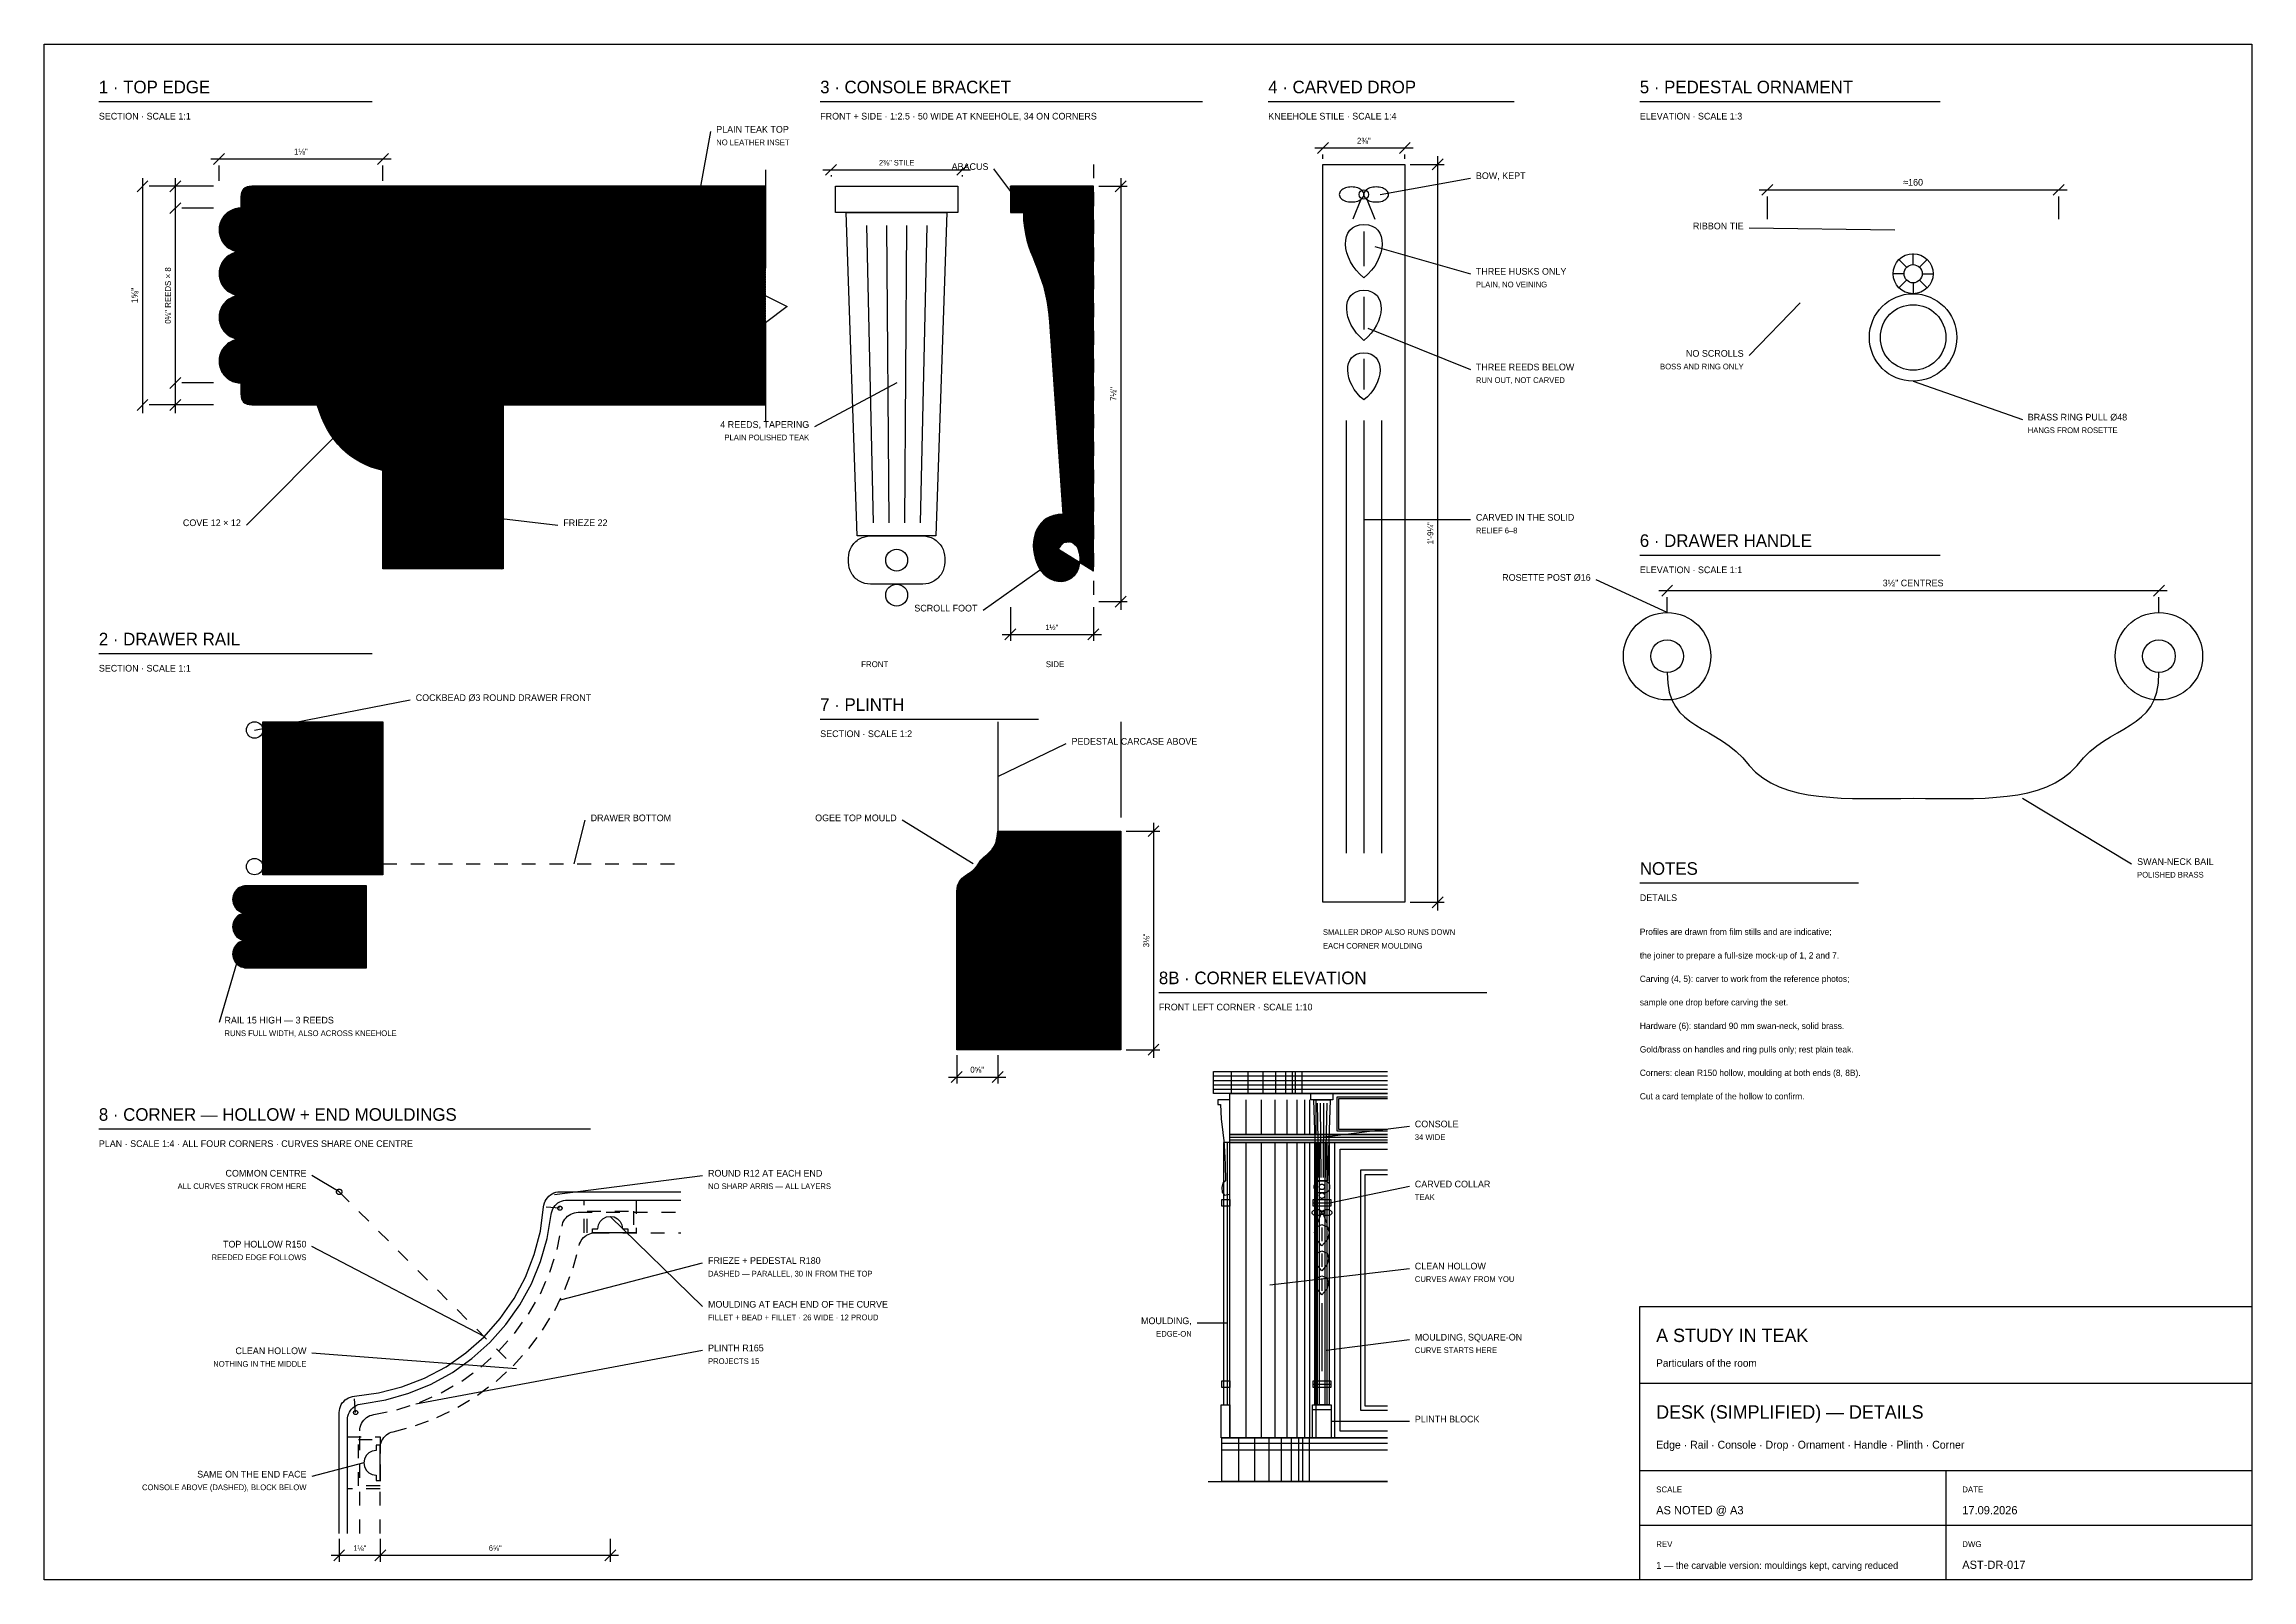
# Model space of a CAD drawing. Header units: inches. Extents: x 0.3 to 16.2, y 0.3 to 11.4.
import ezdxf
from ezdxf.enums import TextEntityAlignment as Align

# ---------------------------------------------------------------- set-up
doc = ezdxf.new("R2010")
doc.units = ezdxf.units.IN
doc.header["$LTSCALE"] = 0.009843
doc.header["$MEASUREMENT"] = 0
doc.linetypes.add('DASHED', pattern=[0.6, 0.5, -0.1])
for name, color, linetype in [('DIMENSIONS', 1, 'Continuous'), ('GEOMETRY', 7, 'Continuous'), ('HATCH', 8, 'Continuous'), ('TEXT', 7, 'Continuous')]:
    doc.layers.add(name, color=color, linetype=linetype)

msp = doc.modelspace()

# ---------------------------------------------------------------- hatches: boundary and pattern name
at = {"layer": 'HATCH'}
h = msp.add_hatch(dxfattribs=at)
h.set_pattern_fill('ANSI31', scale=0.01574803)
h.paths.add_polyline_path([(5.512, 10.354), (1.811, 10.354), (1.777, 10.349), (1.752, 10.335), (1.737, 10.31), (1.732, 10.276), (1.732, 10.197), (1.712, 10.195), (1.692, 10.191), (1.672, 10.185), (1.654, 10.176), (1.636, 10.164), (1.621, 10.151), (1.607, 10.135), (1.596, 10.118), (1.587, 10.1), (1.58, 10.08), (1.576, 10.06), (1.575, 10.039), (1.576, 10.019), (1.58, 9.999), (1.587, 9.979), (1.596, 9.961), (1.607, 9.943), (1.621, 9.928), (1.636, 9.914), (1.654, 9.903), (1.672, 9.894), (1.692, 9.887), (1.712, 9.883), (1.732, 9.882), (1.712, 9.881), (1.692, 9.877), (1.672, 9.87), (1.654, 9.861), (1.636, 9.849), (1.621, 9.836), (1.607, 9.82), (1.596, 9.803), (1.587, 9.785), (1.58, 9.765), (1.576, 9.745), (1.575, 9.724), (1.576, 9.704), (1.58, 9.684), (1.587, 9.664), (1.596, 9.646), (1.607, 9.629), (1.621, 9.613), (1.636, 9.599), (1.654, 9.588), (1.672, 9.579), (1.692, 9.572), (1.712, 9.568), (1.732, 9.567), (1.712, 9.566), (1.692, 9.562), (1.672, 9.555), (1.654, 9.546), (1.636, 9.534), (1.621, 9.521), (1.607, 9.505), (1.596, 9.488), (1.587, 9.47), (1.58, 9.45), (1.576, 9.43), (1.575, 9.409), (1.576, 9.389), (1.58, 9.369), (1.587, 9.349), (1.596, 9.331), (1.607, 9.314), (1.621, 9.298), (1.636, 9.285), (1.654, 9.273), (1.672, 9.264), (1.692, 9.257), (1.712, 9.253), (1.732, 9.252), (1.712, 9.251), (1.692, 9.247), (1.672, 9.24), (1.654, 9.231), (1.636, 9.219), (1.621, 9.206), (1.607, 9.19), (1.596, 9.173), (1.587, 9.155), (1.58, 9.135), (1.576, 9.115), (1.575, 9.094), (1.576, 9.074), (1.58, 9.054), (1.587, 9.034), (1.596, 9.016), (1.607, 8.999), (1.621, 8.983), (1.636, 8.97), (1.654, 8.958), (1.672, 8.949), (1.692, 8.942), (1.712, 8.938), (1.732, 8.937), (1.732, 8.858), (1.737, 8.824), (1.752, 8.799), (1.777, 8.784), (1.811, 8.78), (5.512, 8.78)])
h = msp.add_hatch(dxfattribs=at)
h.set_pattern_fill('ANSI31', scale=0.01574803)
h.paths.add_polyline_path([(7.874, 10.354), (7.276, 10.354), (7.276, 10.165), (7.37, 10.165), (7.377, 10.058), (7.395, 9.967), (7.453, 9.807), (7.516, 9.629), (7.542, 9.516), (7.559, 9.378), (7.654, 7.992), (7.589, 7.984), (7.535, 7.96), (7.465, 7.878), (7.441, 7.766), (7.465, 7.646), (7.496, 7.584), (7.54, 7.54), (7.592, 7.514), (7.646, 7.508), (7.696, 7.52), (7.739, 7.553), (7.769, 7.605), (7.78, 7.677), (7.759, 7.753), (7.713, 7.791), (7.66, 7.788), (7.622, 7.74), (7.874, 7.583), (7.874, 10.354)])
h = msp.add_hatch(dxfattribs=at)
h.set_pattern_fill('ANSI31', scale=0.01574803)
h.paths.add_polyline_path([(2.283, 8.78), (2.756, 8.78), (2.756, 8.307), (2.594, 8.366), (2.461, 8.465), (2.357, 8.602), (2.283, 8.78)])
h = msp.add_hatch(dxfattribs=at)
h.set_pattern_fill('ANSI31', scale=0.01574803)
h.paths.add_polyline_path([(2.756, 8.78), (3.622, 8.78), (3.622, 7.598), (2.756, 7.598), (2.756, 8.78)])
h = msp.add_hatch(dxfattribs=at)
h.set_pattern_fill('ANSI31', scale=0.01574803)
h.paths.add_polyline_path([(1.89, 6.496), (2.756, 6.496), (2.756, 5.394), (1.89, 5.394), (1.89, 6.496)])
h = msp.add_hatch(dxfattribs=at)
h.set_pattern_fill('ANSI31', scale=0.01574803)
h.paths.add_polyline_path([(7.185, 5.709), (8.071, 5.709), (8.071, 4.134), (6.89, 4.134), (6.89, 5.276), (6.909, 5.345), (6.954, 5.389), (7.006, 5.425), (7.047, 5.472), (7.085, 5.52), (7.131, 5.561), (7.169, 5.616), (7.185, 5.709)])
h = msp.add_hatch(dxfattribs=at)
h.set_pattern_fill('ANSI31', scale=0.01574803)
h.paths.add_polyline_path([(1.772, 5.315), (1.759, 5.314), (1.746, 5.312), (1.734, 5.307), (1.722, 5.302), (1.712, 5.295), (1.702, 5.286), (1.694, 5.276), (1.686, 5.266), (1.681, 5.254), (1.677, 5.242), (1.674, 5.229), (1.673, 5.217), (1.674, 5.204), (1.677, 5.191), (1.681, 5.179), (1.686, 5.167), (1.694, 5.157), (1.702, 5.147), (1.712, 5.138), (1.722, 5.131), (1.734, 5.126), (1.746, 5.121), (1.759, 5.119), (1.772, 5.118), (1.759, 5.117), (1.746, 5.115), (1.734, 5.111), (1.722, 5.105), (1.712, 5.098), (1.702, 5.089), (1.694, 5.08), (1.686, 5.069), (1.681, 5.057), (1.677, 5.045), (1.674, 5.033), (1.673, 5.02), (1.674, 5.007), (1.677, 4.994), (1.681, 4.982), (1.686, 4.97), (1.694, 4.96), (1.702, 4.95), (1.712, 4.942), (1.722, 4.934), (1.734, 4.929), (1.746, 4.925), (1.759, 4.922), (1.772, 4.921), (1.759, 4.92), (1.746, 4.918), (1.734, 4.914), (1.722, 4.908), (1.712, 4.901), (1.702, 4.892), (1.694, 4.883), (1.686, 4.872), (1.681, 4.86), (1.677, 4.848), (1.674, 4.836), (1.673, 4.823), (1.674, 4.81), (1.677, 4.797), (1.681, 4.785), (1.686, 4.774), (1.694, 4.763), (1.702, 4.753), (1.712, 4.745), (1.722, 4.738), (1.734, 4.732), (1.746, 4.728), (1.759, 4.725), (1.772, 4.724), (2.638, 4.724), (2.638, 5.315), (1.772, 5.315)])

# ---------------------------------------------------------------- linework, layer by layer
at = {"layer": 'DIMENSIONS'}
for p, q in [((9.488, 10.591), (9.567, 10.669)), ((10.079, 10.591), (10.157, 10.669)), ((1.516, 10.551), (2.815, 10.551)), ((1.535, 10.512), (1.614, 10.591)), ((1.575, 10.394), (1.575, 10.504)), ((2.717, 10.512), (2.795, 10.591)), ((2.756, 10.394), (2.756, 10.504)), ((5.945, 10.433), (6.024, 10.512)), ((6.89, 10.433), (6.969, 10.512)), ((9.469, 10.63), (10.177, 10.63)), ((9.528, 10.551), (9.528, 10.583)), ((10.118, 10.551), (10.118, 10.583)), ((10.157, 10.512), (10.402, 10.512)), ((10.315, 10.472), (10.394, 10.551)), ((10.354, 10.571), (10.354, 5.138)), ((0.984, 10.315), (1.063, 10.394)), ((1.024, 10.413), (1.024, 8.72)), ((1.535, 10.354), (1.071, 10.354)), ((1.22, 10.315), (1.299, 10.394)), ((1.26, 10.413), (1.26, 8.72)), ((1.535, 10.354), (1.307, 10.354)), ((5.925, 10.472), (6.988, 10.472)), ((5.984, 10.433), (5.984, 10.425)), ((6.929, 10.433), (6.929, 10.425)), ((7.913, 10.354), (8.118, 10.354)), ((8.031, 10.315), (8.11, 10.394)), ((8.071, 10.413), (8.071, 7.303)), ((12.69, 10.289), (12.769, 10.367)), ((14.79, 10.289), (14.869, 10.367)), ((1.22, 10.157), (1.299, 10.236)), ((1.535, 10.197), (1.307, 10.197)), ((12.67, 10.328), (14.889, 10.328)), ((12.73, 10.118), (12.73, 10.281)), ((14.83, 10.118), (14.83, 10.281)), ((1.22, 8.898), (1.299, 8.976)), ((1.535, 8.937), (1.307, 8.937)), ((0.984, 8.74), (1.063, 8.819)), ((1.535, 8.78), (1.071, 8.78)), ((1.22, 8.74), (1.299, 8.819)), ((1.535, 8.78), (1.307, 8.78)), ((11.969, 7.402), (12.047, 7.48)), ((15.512, 7.402), (15.591, 7.48)), ((7.276, 7.323), (7.276, 7.079)), ((7.874, 7.323), (7.874, 7.079)), ((7.913, 7.362), (8.118, 7.362)), ((8.031, 7.323), (8.11, 7.402)), ((11.949, 7.441), (15.61, 7.441)), ((12.008, 7.283), (12.008, 7.394)), ((15.551, 7.283), (15.551, 7.394)), ((7.236, 7.087), (7.315, 7.165)), ((7.835, 7.087), (7.913, 7.165)), ((7.217, 7.126), (7.933, 7.126)), ((8.268, 5.669), (8.346, 5.748)), ((8.307, 5.768), (8.307, 4.075)), ((8.11, 5.709), (8.354, 5.709)), ((10.157, 5.197), (10.402, 5.197)), ((10.315, 5.157), (10.394, 5.236)), ((8.268, 4.094), (8.346, 4.173)), ((6.85, 3.898), (6.929, 3.976)), ((6.89, 4.094), (6.89, 3.89)), ((7.146, 3.898), (7.224, 3.976)), ((7.185, 4.094), (7.185, 3.89)), ((8.11, 4.134), (8.354, 4.134)), ((6.831, 3.937), (7.244, 3.937)), ((2.382, 0.492), (4.452, 0.492)), ((2.402, 0.453), (2.48, 0.531)), ((2.441, 0.61), (2.441, 0.445)), ((2.697, 0.453), (2.776, 0.531)), ((2.736, 0.61), (2.736, 0.445)), ((4.354, 0.453), (4.433, 0.531)), ((4.393, 0.61), (4.393, 0.445))]:
    msp.add_line(p, q, dxfattribs=at)
at = {"layer": 'GEOMETRY'}
for p, q in [((0.709, 10.965), (2.677, 10.965)), ((5.906, 10.965), (8.661, 10.965)), ((9.134, 10.965), (10.906, 10.965)), ((11.811, 10.965), (13.976, 10.965)), ((5.039, 10.315), (5.118, 10.748)), ((7.323, 10.26), (7.157, 10.48)), ((9.941, 10.295), (10.591, 10.413)), ((6.239, 10.071), (6.287, 7.929)), ((6.384, 10.071), (6.4, 7.929)), ((6.529, 10.071), (6.513, 7.929)), ((6.674, 10.071), (6.627, 7.929)), ((13.648, 10.039), (12.598, 10.052)), ((9.902, 9.921), (10.591, 9.724)), ((13.78, 9.79), (13.78, 9.869)), ((13.714, 9.724), (13.635, 9.724)), ((13.733, 9.771), (13.677, 9.827)), ((13.826, 9.771), (13.882, 9.827)), ((13.845, 9.724), (13.924, 9.724)), ((13.733, 9.678), (13.677, 9.622)), ((13.78, 9.659), (13.78, 9.58)), ((13.826, 9.678), (13.882, 9.622)), ((12.966, 9.515), (12.598, 9.134)), ((9.852, 9.331), (10.591, 9.035)), ((6.457, 8.937), (5.866, 8.622)), ((13.78, 8.95), (14.567, 8.674)), ((2.441, 8.583), (1.772, 7.913)), ((3.346, 7.992), (4.016, 7.913)), ((9.823, 7.953), (10.591, 7.953)), ((11.811, 7.697), (13.976, 7.697)), ((7.528, 7.614), (7.079, 7.299)), ((12.008, 7.283), (11.496, 7.52)), ((0.709, 6.988), (2.677, 6.988)), ((1.831, 6.437), (2.953, 6.654)), ((5.906, 6.516), (7.48, 6.516)), ((7.185, 6.102), (7.677, 6.339)), ((14.567, 5.945), (15.354, 5.472)), ((4.134, 5.472), (4.213, 5.787)), ((7.008, 5.472), (6.496, 5.787)), ((11.811, 5.335), (13.386, 5.335)), ((1.772, 5), (1.575, 4.331)), ((8.346, 4.547), (10.709, 4.547)), ((0.709, 3.563), (4.252, 3.563)), ((9.521, 3.504), (10.151, 3.583)), ((2.441, 3.11), (2.244, 3.228)), ((3.992, 3.091), (5.059, 3.228)), ((9.576, 3.031), (10.151, 3.15)), ((4.393, 2.933), (5.059, 2.283)), ((3.485, 2.067), (2.244, 2.717)), ((4.035, 2.331), (5.059, 2.598)), ((9.146, 2.441), (10.151, 2.559)), ((8.835, 2.165), (8.622, 2.165)), ((3.717, 1.835), (2.244, 1.949)), ((2.993, 1.584), (5.059, 1.969)), ((9.552, 1.969), (10.151, 2.047)), ((11.811, 1.732), (16.22, 1.732)), ((9.584, 1.457), (10.151, 1.457)), ((2.618, 1.158), (2.244, 1.059)), ((8.701, 1.024), (9.994, 1.024)), ((11.811, 1.102), (16.22, 1.102)), ((14.016, 1.102), (14.016, 0.315)), ((11.811, 0.709), (16.22, 0.709))]:
    msp.add_line(p, q, dxfattribs=at)
at = {"layer": 'GEOMETRY', "linetype": 'DASHED'}
msp.add_line((7.874, 10.512), (7.874, 7.205), dxfattribs=at)
at = {"layer": 'GEOMETRY'}
for points in [[(0.315, 11.378), (16.22, 11.378), (16.22, 0.315), (0.315, 0.315), (0.315, 11.378)], [(9.528, 10.512), (10.118, 10.512), (10.118, 5.197), (9.528, 5.197), (9.528, 10.512)], [(5.512, 10.354), (1.811, 10.354)], [(5.512, 10.472), (5.512, 9.764), (5.354, 9.646), (5.669, 9.488), (5.512, 9.37), (5.512, 8.661)], [(6.016, 10.354), (6.898, 10.354), (6.898, 10.165), (6.016, 10.165), (6.016, 10.354)], [(7.874, 10.354), (7.276, 10.354), (7.276, 10.165), (7.37, 10.165)], [(7.622, 7.74), (7.874, 7.583), (7.874, 10.354)], [(1.732, 10.276), (1.732, 10.197)], [(9.803, 10.266), (9.744, 10.118)], [(9.843, 10.266), (9.902, 10.118)], [(6.094, 10.165), (6.819, 10.165), (6.74, 7.835), (6.173, 7.835), (6.094, 10.165)], [(9.823, 10.029), (9.823, 9.778)], [(9.823, 9.558), (9.823, 9.322)], [(7.559, 9.378), (7.654, 7.992)], [(7.622, 9.378), (7.691, 8.024)], [(7.685, 9.378), (7.729, 8.024)], [(7.748, 9.378), (7.767, 8.024)], [(9.823, 9.111), (9.823, 8.889)], [(1.732, 8.937), (1.732, 8.858)], [(1.811, 8.78), (5.512, 8.78)], [(2.283, 8.78), (2.756, 8.78), (2.756, 8.307)], [(2.756, 8.78), (3.622, 8.78), (3.622, 7.598), (2.756, 7.598), (2.756, 8.78)], [(9.695, 8.667), (9.695, 5.551)], [(9.823, 8.667), (9.823, 5.551)], [(9.951, 8.667), (9.951, 5.551)], [(6.268, 7.835), (6.646, 7.835)], [(6.11, 7.646), (6.11, 7.677)], [(6.803, 7.677), (6.803, 7.646)], [(6.646, 7.488), (6.268, 7.488)], [(1.89, 6.496), (2.756, 6.496), (2.756, 5.394), (1.89, 5.394), (1.89, 6.496)], [(7.185, 6.496), (7.185, 5.709)], [(8.071, 6.496), (8.071, 5.807)], [(7.185, 5.709), (8.071, 5.709), (8.071, 4.134), (6.89, 4.134), (6.89, 5.276)], [(1.772, 4.724), (2.638, 4.724), (2.638, 5.315), (1.772, 5.315)], [(8.74, 3.976), (9.994, 3.976)], [(9.994, 3.819), (8.74, 3.819), (8.74, 3.976)], [(8.867, 3.976), (8.867, 3.819)], [(8.986, 3.976), (8.986, 3.819)], [(9.094, 3.976), (9.094, 3.819)], [(9.186, 3.976), (9.186, 3.819)], [(9.258, 3.976), (9.258, 3.819)], [(9.306, 3.976), (9.306, 3.819)], [(9.329, 3.976), (9.329, 3.819)], [(9.376, 3.976), (9.376, 3.819)], [(8.74, 3.945), (9.994, 3.945)], [(8.74, 3.913), (9.994, 3.913)], [(8.74, 3.882), (9.994, 3.882)], [(8.74, 3.85), (9.994, 3.85)], [(8.858, 3.819), (9.994, 3.819)], [(9.994, 3.524), (8.858, 3.524), (8.858, 3.819)], [(9.442, 3.819), (9.6, 3.819), (9.6, 3.772), (9.442, 3.772), (9.442, 3.819)], [(8.858, 3.772), (8.772, 3.772), (8.772, 3.74), (8.791, 3.74), (8.796, 3.637), (8.808, 3.538), (8.814, 3.478), (8.82, 3.402), (8.824, 3.308), (8.827, 3.189), (8.808, 3.172), (8.799, 3.141), (8.802, 3.108), (8.819, 3.087), (8.858, 3.094)], [(8.972, 3.772), (8.972, 3.524)], [(9.082, 3.772), (9.082, 3.524)], [(9.182, 3.772), (9.182, 3.524)], [(9.269, 3.772), (9.269, 3.524)], [(9.341, 3.772), (9.341, 3.524)], [(9.396, 3.772), (9.396, 3.524)], [(9.432, 3.772), (9.432, 3.524)], [(9.462, 3.772), (9.58, 3.772), (9.56, 3.189), (9.482, 3.189), (9.462, 3.772)], [(9.478, 3.772), (9.478, 3.524)], [(9.486, 3.748), (9.497, 3.213)], [(9.509, 3.748), (9.513, 3.213)], [(9.533, 3.748), (9.529, 3.213)], [(9.556, 3.748), (9.545, 3.213)], [(9.631, 3.795), (9.994, 3.795)], [(9.994, 3.547), (9.631, 3.547), (9.631, 3.795)], [(9.643, 3.783), (9.994, 3.783)], [(9.994, 3.559), (9.643, 3.559), (9.643, 3.783)], [(8.858, 3.524), (9.994, 3.524)], [(9.994, 3.465), (8.858, 3.465), (8.858, 3.524)], [(8.858, 3.504), (9.994, 3.504)], [(8.858, 3.465), (8.811, 3.465), (8.811, 1.575), (8.858, 1.575)], [(8.837, 3.465), (8.837, 1.575)], [(8.858, 3.484), (9.994, 3.484)], [(8.858, 3.465), (9.994, 3.465)], [(9.994, 1.339), (8.858, 1.339), (8.858, 3.465)], [(8.972, 3.465), (8.972, 1.339)], [(9.082, 3.465), (9.082, 1.339)], [(9.182, 3.465), (9.182, 1.339)], [(9.269, 3.465), (9.269, 1.339)], [(9.341, 3.465), (9.341, 1.339)], [(9.396, 3.465), (9.396, 1.339)], [(9.432, 3.465), (9.432, 1.339)], [(9.47, 3.465), (9.572, 3.465), (9.572, 1.575), (9.47, 1.575), (9.47, 3.465)], [(9.478, 3.465), (9.478, 1.339)], [(9.486, 3.465), (9.486, 1.575)], [(9.502, 3.465), (9.502, 1.575)], [(9.541, 3.465), (9.541, 1.575)], [(9.556, 3.465), (9.556, 1.575)], [(9.612, 3.465), (9.612, 1.339)], [(9.651, 3.417), (9.994, 3.417)], [(9.994, 1.386), (9.651, 1.386), (9.651, 3.417)], [(9.505, 3.189), (9.537, 3.189), (9.542, 3.189), (9.547, 3.188), (9.552, 3.186), (9.556, 3.184), (9.561, 3.181), (9.565, 3.177), (9.568, 3.174), (9.571, 3.169), (9.573, 3.165), (9.575, 3.16), (9.576, 3.155), (9.576, 3.15), (9.576, 3.142), (9.576, 3.137), (9.575, 3.132), (9.573, 3.127), (9.571, 3.122), (9.568, 3.118), (9.565, 3.114), (9.561, 3.111), (9.556, 3.108), (9.552, 3.105), (9.547, 3.104), (9.542, 3.103), (9.537, 3.102), (9.505, 3.102), (9.5, 3.103), (9.495, 3.104), (9.49, 3.105), (9.486, 3.108), (9.481, 3.111), (9.477, 3.114), (9.474, 3.118), (9.471, 3.122), (9.469, 3.127), (9.467, 3.132), (9.466, 3.137), (9.466, 3.142), (9.466, 3.15), (9.466, 3.155), (9.467, 3.16), (9.469, 3.165), (9.471, 3.169), (9.474, 3.174), (9.477, 3.177), (9.481, 3.181), (9.486, 3.184), (9.49, 3.186), (9.495, 3.188), (9.5, 3.189), (9.505, 3.189)], [(9.801, 3.268), (9.994, 3.268)], [(9.994, 1.535), (9.801, 1.535), (9.801, 3.268)], [(9.832, 3.236), (9.994, 3.236)], [(9.994, 1.567), (9.832, 1.567), (9.832, 3.236)], [(2.461, 3.11), (2.46, 3.108), (2.46, 3.105), (2.459, 3.103), (2.458, 3.1), (2.457, 3.098), (2.455, 3.096), (2.453, 3.095), (2.451, 3.093), (2.448, 3.092), (2.446, 3.091), (2.444, 3.091), (2.441, 3.091), (2.438, 3.091), (2.436, 3.091), (2.433, 3.092), (2.431, 3.093), (2.429, 3.095), (2.427, 3.096), (2.425, 3.098), (2.424, 3.1), (2.423, 3.103), (2.422, 3.105), (2.421, 3.108), (2.421, 3.11), (2.421, 3.113), (2.422, 3.115), (2.423, 3.118), (2.424, 3.12), (2.425, 3.122), (2.427, 3.124), (2.429, 3.126), (2.431, 3.127), (2.433, 3.128), (2.436, 3.129), (2.438, 3.13), (2.441, 3.13), (2.444, 3.13), (2.446, 3.129), (2.448, 3.128), (2.451, 3.127), (2.453, 3.126), (2.455, 3.124), (2.457, 3.122), (2.458, 3.12), (2.459, 3.118), (2.46, 3.115), (2.46, 3.113), (2.461, 3.11)], [(2.441, 1.52), (2.442, 1.535), (2.445, 1.549), (2.449, 1.563), (2.455, 1.577), (2.463, 1.589), (2.473, 1.6), (2.483, 1.611), (2.495, 1.619), (2.508, 1.627), (2.522, 1.632), (2.536, 1.636), (2.55, 1.638), (2.724, 1.661), (2.893, 1.705), (3.056, 1.768), (3.211, 1.85), (3.354, 1.95), (3.485, 2.066), (3.601, 2.197), (3.701, 2.341), (3.783, 2.495), (3.846, 2.658), (3.89, 2.827), (3.913, 3.001), (3.915, 3.015), (3.919, 3.03), (3.925, 3.043), (3.932, 3.056), (3.941, 3.068), (3.951, 3.079), (3.962, 3.088), (3.975, 3.096), (3.988, 3.102), (4.002, 3.107), (4.016, 3.109), (4.031, 3.11), (4.902, 3.11)], [(2.5, 1.466), (2.501, 1.481), (2.503, 1.495), (2.508, 1.508), (2.514, 1.522), (2.521, 1.534), (2.53, 1.545), (2.54, 1.555), (2.552, 1.564), (2.564, 1.571), (2.577, 1.577), (2.591, 1.581), (2.605, 1.584), (2.777, 1.612), (2.943, 1.659), (3.104, 1.725), (3.256, 1.809), (3.397, 1.909), (3.527, 2.025), (3.642, 2.154), (3.742, 2.295), (3.826, 2.448), (3.892, 2.608), (3.939, 2.774), (3.968, 2.946), (3.97, 2.96), (3.974, 2.974), (3.98, 2.987), (3.987, 2.999), (3.996, 3.011), (4.006, 3.021), (4.017, 3.03), (4.03, 3.037), (4.043, 3.043), (4.056, 3.048), (4.071, 3.05), (4.085, 3.051), (4.902, 3.051)], [(8.799, 3.055), (8.858, 3.055), (8.858, 3.008), (8.799, 3.008), (8.799, 3.055)], [(9.458, 3.055), (9.584, 3.055), (9.584, 3.008), (9.458, 3.008), (9.458, 3.055)], [(9.458, 3.031), (9.584, 3.031)], [(9.541, 3.146), (9.541, 3.143), (9.54, 3.141), (9.539, 3.138), (9.538, 3.136), (9.537, 3.134), (9.535, 3.132), (9.533, 3.13), (9.531, 3.129), (9.529, 3.127), (9.526, 3.127), (9.524, 3.126), (9.521, 3.126), (9.518, 3.126), (9.516, 3.127), (9.514, 3.127), (9.511, 3.129), (9.509, 3.13), (9.507, 3.132), (9.505, 3.134), (9.504, 3.136), (9.503, 3.138), (9.502, 3.141), (9.502, 3.143), (9.501, 3.146), (9.502, 3.148), (9.502, 3.151), (9.503, 3.153), (9.504, 3.156), (9.505, 3.158), (9.507, 3.16), (9.509, 3.161), (9.511, 3.163), (9.514, 3.164), (9.516, 3.165), (9.518, 3.165), (9.521, 3.165), (9.524, 3.165), (9.526, 3.165), (9.529, 3.164), (9.531, 3.163), (9.533, 3.161), (9.535, 3.16), (9.537, 3.158), (9.538, 3.156), (9.539, 3.153), (9.54, 3.151), (9.541, 3.148), (9.541, 3.146)], [(9.541, 3.083), (9.541, 3.08), (9.54, 3.078), (9.539, 3.075), (9.538, 3.073), (9.537, 3.071), (9.535, 3.069), (9.533, 3.067), (9.531, 3.066), (9.529, 3.064), (9.526, 3.064), (9.524, 3.063), (9.521, 3.063), (9.518, 3.063), (9.516, 3.064), (9.514, 3.064), (9.511, 3.066), (9.509, 3.067), (9.507, 3.069), (9.505, 3.071), (9.504, 3.073), (9.503, 3.075), (9.502, 3.078), (9.502, 3.08), (9.501, 3.083), (9.502, 3.085), (9.502, 3.088), (9.503, 3.09), (9.504, 3.093), (9.505, 3.095), (9.507, 3.097), (9.509, 3.098), (9.511, 3.1), (9.514, 3.101), (9.516, 3.102), (9.518, 3.102), (9.521, 3.102), (9.524, 3.102), (9.526, 3.102), (9.529, 3.101), (9.531, 3.1), (9.533, 3.098), (9.535, 3.097), (9.537, 3.095), (9.538, 3.093), (9.539, 3.09), (9.54, 3.088), (9.541, 3.085), (9.541, 3.083)], [(4.046, 2.992), (4.046, 2.99), (4.045, 2.988), (4.045, 2.986), (4.044, 2.985), (4.043, 2.983), (4.041, 2.982), (4.04, 2.98), (4.038, 2.979), (4.037, 2.978), (4.035, 2.978), (4.033, 2.977), (4.031, 2.977), (4.029, 2.977), (4.027, 2.978), (4.025, 2.978), (4.024, 2.979), (4.022, 2.98), (4.021, 2.982), (4.019, 2.983), (4.018, 2.985), (4.017, 2.986), (4.017, 2.988), (4.016, 2.99), (4.016, 2.992), (4.016, 2.994), (4.017, 2.996), (4.017, 2.998), (4.018, 3), (4.019, 3.001), (4.021, 3.003), (4.022, 3.004), (4.024, 3.005), (4.025, 3.006), (4.027, 3.006), (4.029, 3.007), (4.031, 3.007), (4.033, 3.007), (4.035, 3.006), (4.037, 3.006), (4.038, 3.005), (4.04, 3.004), (4.041, 3.003), (4.043, 3.001), (4.044, 3), (4.045, 2.998), (4.045, 2.996), (4.046, 2.994), (4.046, 2.992)], [(4.265, 2.815), (4.265, 2.844), (4.305, 2.844), (4.309, 2.872), (4.322, 2.897), (4.341, 2.916), (4.366, 2.929), (4.393, 2.933), (4.421, 2.929), (4.445, 2.916), (4.465, 2.897), (4.477, 2.872), (4.482, 2.844), (4.521, 2.844), (4.521, 2.815), (4.265, 2.815)], [(9.521, 2.961), (9.521, 2.958), (9.52, 2.955), (9.518, 2.952), (9.516, 2.95), (9.514, 2.947), (9.511, 2.945), (9.507, 2.943), (9.503, 2.942), (9.499, 2.941), (9.495, 2.94), (9.49, 2.939), (9.486, 2.939), (9.481, 2.939), (9.476, 2.94), (9.472, 2.941), (9.468, 2.942), (9.464, 2.943), (9.461, 2.945), (9.458, 2.947), (9.455, 2.95), (9.453, 2.952), (9.451, 2.955), (9.451, 2.958), (9.45, 2.961), (9.451, 2.963), (9.451, 2.966), (9.453, 2.969), (9.455, 2.971), (9.458, 2.974), (9.461, 2.976), (9.464, 2.978), (9.468, 2.979), (9.472, 2.981), (9.476, 2.982), (9.481, 2.982), (9.486, 2.982), (9.49, 2.982), (9.495, 2.982), (9.499, 2.981), (9.503, 2.979), (9.507, 2.978), (9.511, 2.976), (9.514, 2.974), (9.516, 2.971), (9.518, 2.969), (9.52, 2.966), (9.521, 2.963), (9.521, 2.961)], [(9.521, 2.874), (9.562, 2.857), (9.574, 2.817), (9.56, 2.767), (9.521, 2.72), (9.482, 2.767), (9.468, 2.817), (9.481, 2.857), (9.521, 2.874)], [(9.513, 2.949), (9.49, 2.89)], [(9.535, 2.961), (9.535, 2.959), (9.534, 2.957), (9.534, 2.955), (9.533, 2.954), (9.532, 2.952), (9.531, 2.951), (9.529, 2.95), (9.528, 2.949), (9.526, 2.948), (9.525, 2.947), (9.523, 2.947), (9.521, 2.947), (9.519, 2.947), (9.517, 2.947), (9.516, 2.948), (9.514, 2.949), (9.513, 2.95), (9.511, 2.951), (9.51, 2.952), (9.509, 2.954), (9.508, 2.955), (9.508, 2.957), (9.507, 2.959), (9.507, 2.961), (9.507, 2.962), (9.508, 2.964), (9.508, 2.966), (9.509, 2.968), (9.51, 2.969), (9.511, 2.97), (9.513, 2.972), (9.514, 2.973), (9.516, 2.973), (9.517, 2.974), (9.519, 2.974), (9.521, 2.974), (9.523, 2.974), (9.525, 2.974), (9.526, 2.973), (9.528, 2.973), (9.529, 2.972), (9.531, 2.97), (9.532, 2.969), (9.533, 2.968), (9.534, 2.966), (9.534, 2.964), (9.535, 2.962), (9.535, 2.961)], [(9.592, 2.961), (9.592, 2.958), (9.591, 2.955), (9.589, 2.952), (9.587, 2.95), (9.585, 2.947), (9.582, 2.945), (9.578, 2.943), (9.574, 2.942), (9.57, 2.941), (9.566, 2.94), (9.561, 2.939), (9.556, 2.939), (9.552, 2.939), (9.547, 2.94), (9.543, 2.941), (9.539, 2.942), (9.535, 2.943), (9.531, 2.945), (9.528, 2.947), (9.526, 2.95), (9.524, 2.952), (9.522, 2.955), (9.521, 2.958), (9.521, 2.961), (9.521, 2.963), (9.522, 2.966), (9.524, 2.969), (9.526, 2.971), (9.528, 2.974), (9.531, 2.976), (9.535, 2.978), (9.539, 2.979), (9.543, 2.981), (9.547, 2.982), (9.552, 2.982), (9.556, 2.982), (9.561, 2.982), (9.566, 2.982), (9.57, 2.981), (9.574, 2.979), (9.578, 2.978), (9.582, 2.976), (9.585, 2.974), (9.587, 2.971), (9.589, 2.969), (9.591, 2.966), (9.592, 2.963), (9.592, 2.961)], [(9.529, 2.949), (9.553, 2.89)], [(9.521, 2.854), (9.521, 2.754)], [(9.521, 2.685), (9.559, 2.669), (9.571, 2.631), (9.557, 2.584), (9.521, 2.54), (9.485, 2.584), (9.472, 2.631), (9.483, 2.669), (9.521, 2.685)], [(9.521, 2.666), (9.521, 2.571)], [(9.521, 2.505), (9.557, 2.49), (9.568, 2.454), (9.555, 2.41), (9.521, 2.368), (9.487, 2.41), (9.474, 2.454), (9.485, 2.49), (9.521, 2.505)], [(9.521, 2.487), (9.521, 2.398)], [(9.47, 2.309), (9.47, 1.819)], [(9.521, 2.309), (9.521, 1.819)], [(9.572, 2.309), (9.572, 1.819)], [(11.811, 2.283), (16.22, 2.283), (16.22, 0.315), (11.811, 0.315), (11.811, 2.283)], [(8.799, 1.748), (8.858, 1.748), (8.858, 1.701), (8.799, 1.701), (8.799, 1.748)], [(9.458, 1.748), (9.584, 1.748), (9.584, 1.701), (9.458, 1.701), (9.458, 1.748)], [(9.458, 1.724), (9.584, 1.724)], [(2.441, 0.65), (2.441, 1.52)], [(2.5, 0.65), (2.5, 1.466)], [(2.574, 1.52), (2.574, 1.518), (2.573, 1.516), (2.573, 1.515), (2.572, 1.513), (2.571, 1.511), (2.569, 1.51), (2.568, 1.508), (2.566, 1.507), (2.565, 1.507), (2.563, 1.506), (2.561, 1.506), (2.559, 1.505), (2.557, 1.506), (2.555, 1.506), (2.553, 1.507), (2.552, 1.507), (2.55, 1.508), (2.549, 1.51), (2.547, 1.511), (2.546, 1.513), (2.545, 1.515), (2.545, 1.516), (2.544, 1.518), (2.544, 1.52), (2.544, 1.522), (2.545, 1.524), (2.545, 1.526), (2.546, 1.528), (2.547, 1.529), (2.549, 1.531), (2.55, 1.532), (2.552, 1.533), (2.553, 1.534), (2.555, 1.534), (2.557, 1.535), (2.559, 1.535), (2.561, 1.535), (2.563, 1.534), (2.565, 1.534), (2.566, 1.533), (2.568, 1.532), (2.569, 1.531), (2.571, 1.529), (2.572, 1.528), (2.573, 1.526), (2.573, 1.524), (2.574, 1.522), (2.574, 1.52)], [(8.795, 1.575), (8.858, 1.575), (8.858, 1.339), (8.795, 1.339), (8.795, 1.575)], [(9.454, 1.575), (9.588, 1.575), (9.588, 1.339), (9.454, 1.339), (9.454, 1.575)], [(9.454, 1.543), (9.588, 1.543)], [(2.736, 1.286), (2.707, 1.286), (2.707, 1.247), (2.679, 1.242), (2.655, 1.23), (2.635, 1.21), (2.622, 1.185), (2.618, 1.158), (2.622, 1.131), (2.635, 1.106), (2.655, 1.086), (2.679, 1.074), (2.707, 1.069), (2.707, 1.03), (2.736, 1.03), (2.736, 1.286)], [(8.799, 1.339), (9.994, 1.339)], [(9.994, 1.024), (8.799, 1.024), (8.799, 1.339)], [(8.799, 1.299), (9.994, 1.299)], [(8.919, 1.339), (8.919, 1.024)], [(9.034, 1.339), (9.034, 1.024)], [(9.138, 1.339), (9.138, 1.024)], [(9.228, 1.339), (9.228, 1.024)], [(9.3, 1.339), (9.3, 1.024)], [(9.352, 1.339), (9.352, 1.024)], [(9.382, 1.339), (9.382, 1.024)], [(9.429, 1.339), (9.429, 1.024)], [(8.799, 1.252), (9.994, 1.252)]]:
    msp.add_lwpolyline(points, dxfattribs=at)
at = {"layer": 'GEOMETRY', "linetype": 'DASHED'}
for points in [[(2.756, 5.472), (4.921, 5.472)], [(2.441, 3.11), (3.694, 1.858)], [(4.206, 3.051), (4.58, 3.051), (4.58, 2.815), (4.206, 2.815), (4.206, 3.051)], [(2.589, 1.388), (2.589, 1.402), (2.592, 1.416), (2.596, 1.429), (2.602, 1.442), (2.609, 1.454), (2.617, 1.465), (2.627, 1.475), (2.638, 1.484), (2.649, 1.492), (2.662, 1.498), (2.675, 1.502), (2.689, 1.505), (2.856, 1.54), (3.019, 1.593), (3.175, 1.662), (3.324, 1.747), (3.462, 1.848), (3.589, 1.962), (3.704, 2.089), (3.804, 2.228), (3.89, 2.376), (3.959, 2.532), (4.011, 2.695), (4.046, 2.863), (4.049, 2.876), (4.053, 2.889), (4.059, 2.902), (4.067, 2.914), (4.076, 2.924), (4.086, 2.934), (4.097, 2.943), (4.109, 2.95), (4.122, 2.955), (4.135, 2.959), (4.149, 2.962), (4.163, 2.963), (4.902, 2.963)], [(4.031, 2.992), (3.913, 3.001)], [(4.226, 2.972), (4.561, 2.972), (4.561, 2.815), (4.226, 2.815), (4.226, 2.972)], [(2.736, 1.266), (2.737, 1.28), (2.739, 1.293), (2.743, 1.305), (2.748, 1.318), (2.754, 1.329), (2.762, 1.34), (2.771, 1.35), (2.781, 1.359), (2.792, 1.366), (2.803, 1.373), (2.816, 1.378), (2.829, 1.381), (2.99, 1.426), (3.145, 1.485), (3.295, 1.558), (3.437, 1.645), (3.571, 1.745), (3.694, 1.857), (3.806, 1.981), (3.906, 2.114), (3.993, 2.256), (4.067, 2.406), (4.126, 2.562), (4.17, 2.723), (4.173, 2.735), (4.178, 2.748), (4.185, 2.759), (4.192, 2.77), (4.201, 2.78), (4.211, 2.789), (4.222, 2.797), (4.234, 2.803), (4.246, 2.808), (4.259, 2.812), (4.272, 2.814), (4.285, 2.815), (4.902, 2.815)], [(2.559, 1.52), (2.55, 1.638)], [(2.5, 1.345), (2.736, 1.345), (2.736, 0.971), (2.5, 0.971), (2.5, 1.345)], [(2.579, 1.325), (2.736, 1.325), (2.736, 0.991), (2.579, 0.991), (2.579, 1.325)], [(2.589, 0.65), (2.589, 1.388)], [(2.736, 0.65), (2.736, 1.266)]]:
    msp.add_lwpolyline(points, dxfattribs=at)
at = {"layer": 'GEOMETRY'}
for centre, radius in [((9.823, 10.295), 0.0344), ((13.78, 9.724), 0.144), ((13.78, 9.724), 0.0656), ((13.78, 9.265), 0.315), ((13.78, 9.265), 0.236), ((6.457, 7.661), 0.0787), ((6.457, 7.409), 0.0787), ((12.008, 6.969), 0.315), ((15.551, 6.969), 0.315), ((12.008, 6.969), 0.118), ((15.551, 6.969), 0.118), ((1.831, 6.437), 0.0591), ((1.831, 5.453), 0.0591)]:
    msp.add_circle(centre, radius, dxfattribs=at)
for points in [[(1.811, 10.354), (1.759, 10.354), (1.732, 10.328), (1.732, 10.276)], [(7.37, 10.165), (7.37, 9.85), (7.528, 9.787), (7.559, 9.378)], [(7.433, 10.134), (7.433, 9.85), (7.591, 9.787), (7.622, 9.378)], [(7.496, 10.134), (7.496, 9.85), (7.654, 9.787), (7.685, 9.378)], [(7.559, 10.134), (7.559, 9.85), (7.717, 9.787), (7.748, 9.378)], [(9.823, 9.694), (9.656, 9.828), (9.639, 10.079), (9.823, 10.079)], [(9.823, 10.079), (10.007, 10.079), (9.99, 9.828), (9.823, 9.694)], [(9.823, 9.244), (9.666, 9.369), (9.65, 9.605), (9.823, 9.605)], [(9.823, 9.605), (9.996, 9.605), (9.98, 9.369), (9.823, 9.244)], [(9.823, 8.815), (9.675, 8.933), (9.66, 9.155), (9.823, 9.155)], [(9.823, 9.155), (9.985, 9.155), (9.971, 8.933), (9.823, 8.815)], [(1.732, 8.858), (1.732, 8.806), (1.759, 8.78), (1.811, 8.78)], [(2.756, 8.307), (2.52, 8.36), (2.362, 8.517), (2.283, 8.78)], [(7.654, 7.992), (7.465, 7.992), (7.402, 7.803), (7.465, 7.646)], [(12.008, 6.85), (12.008, 6.417), (12.362, 6.496), (12.598, 6.181)], [(14.961, 6.181), (15.197, 6.496), (15.551, 6.417), (15.551, 6.85)]]:
    msp.add_open_spline(points, degree=3, dxfattribs=at)
for points, knots in [([(9.823, 10.295), (9.823, 10.286), (9.819, 10.276), (9.811, 10.268), (9.803, 10.26), (9.792, 10.253), (9.779, 10.248), (9.765, 10.244), (9.75, 10.241), (9.734, 10.241), (9.719, 10.241), (9.703, 10.244), (9.69, 10.248), (9.676, 10.253), (9.665, 10.26), (9.658, 10.268), (9.65, 10.276), (9.646, 10.286), (9.646, 10.295), (9.646, 10.305), (9.65, 10.314), (9.658, 10.322), (9.665, 10.331), (9.676, 10.337), (9.69, 10.342), (9.703, 10.347), (9.719, 10.349), (9.734, 10.349), (9.75, 10.349), (9.765, 10.347), (9.779, 10.342), (9.792, 10.337), (9.803, 10.331), (9.811, 10.322), (9.819, 10.314), (9.823, 10.305), (9.823, 10.295)], [0, 0, 0, 0, 1, 1, 1, 2, 2, 2, 3, 3, 3, 4, 4, 4, 5, 5, 5, 6, 6, 6, 7, 7, 7, 8, 8, 8, 9, 9, 9, 10, 10, 10, 11, 11, 11, 12, 12, 12, 12]), ([(10, 10.295), (10, 10.286), (9.996, 10.276), (9.988, 10.268), (9.98, 10.26), (9.969, 10.253), (9.956, 10.248), (9.942, 10.244), (9.927, 10.241), (9.911, 10.241), (9.896, 10.241), (9.881, 10.244), (9.867, 10.248), (9.854, 10.253), (9.842, 10.26), (9.835, 10.268), (9.827, 10.276), (9.823, 10.286), (9.823, 10.295), (9.823, 10.305), (9.827, 10.314), (9.835, 10.322), (9.842, 10.331), (9.854, 10.337), (9.867, 10.342), (9.881, 10.347), (9.896, 10.349), (9.911, 10.349), (9.927, 10.349), (9.942, 10.347), (9.956, 10.342), (9.969, 10.337), (9.98, 10.331), (9.988, 10.322), (9.996, 10.314), (10, 10.305), (10, 10.295)], [0, 0, 0, 0, 1, 1, 1, 2, 2, 2, 3, 3, 3, 4, 4, 4, 5, 5, 5, 6, 6, 6, 7, 7, 7, 8, 8, 8, 9, 9, 9, 10, 10, 10, 11, 11, 11, 12, 12, 12, 12]), ([(1.732, 10.197), (1.705, 10.197), (1.677, 10.19), (1.654, 10.176), (1.63, 10.162), (1.61, 10.142), (1.596, 10.118), (1.582, 10.094), (1.575, 10.067), (1.575, 10.039), (1.575, 10.012), (1.582, 9.985), (1.596, 9.961), (1.61, 9.937), (1.63, 9.917), (1.654, 9.903), (1.677, 9.889), (1.705, 9.882), (1.732, 9.882)], [0, 0, 0, 0, 1, 1, 1, 2, 2, 2, 3, 3, 3, 4, 4, 4, 5, 5, 5, 6, 6, 6, 6]), ([(1.732, 9.882), (1.705, 9.882), (1.677, 9.875), (1.654, 9.861), (1.63, 9.847), (1.61, 9.827), (1.596, 9.803), (1.582, 9.779), (1.575, 9.752), (1.575, 9.724), (1.575, 9.697), (1.582, 9.67), (1.596, 9.646), (1.61, 9.622), (1.63, 9.602), (1.654, 9.588), (1.677, 9.574), (1.705, 9.567), (1.732, 9.567)], [0, 0, 0, 0, 1, 1, 1, 2, 2, 2, 3, 3, 3, 4, 4, 4, 5, 5, 5, 6, 6, 6, 6]), ([(1.732, 9.567), (1.705, 9.567), (1.677, 9.56), (1.654, 9.546), (1.63, 9.532), (1.61, 9.512), (1.596, 9.488), (1.582, 9.464), (1.575, 9.437), (1.575, 9.409), (1.575, 9.382), (1.582, 9.355), (1.596, 9.331), (1.61, 9.307), (1.63, 9.287), (1.654, 9.273), (1.677, 9.259), (1.705, 9.252), (1.732, 9.252)], [0, 0, 0, 0, 1, 1, 1, 2, 2, 2, 3, 3, 3, 4, 4, 4, 5, 5, 5, 6, 6, 6, 6]), ([(1.732, 9.252), (1.705, 9.252), (1.677, 9.245), (1.654, 9.231), (1.63, 9.217), (1.61, 9.197), (1.596, 9.173), (1.582, 9.149), (1.575, 9.122), (1.575, 9.094), (1.575, 9.067), (1.582, 9.04), (1.596, 9.016), (1.61, 8.992), (1.63, 8.972), (1.654, 8.958), (1.677, 8.944), (1.705, 8.937), (1.732, 8.937)], [0, 0, 0, 0, 1, 1, 1, 2, 2, 2, 3, 3, 3, 4, 4, 4, 5, 5, 5, 6, 6, 6, 6]), ([(6.11, 7.677), (6.11, 7.705), (6.118, 7.732), (6.131, 7.756), (6.145, 7.78), (6.165, 7.8), (6.189, 7.814), (6.213, 7.827), (6.24, 7.835), (6.268, 7.835)], [0, 0, 0, 0, 1, 1, 1, 2, 2, 2, 3, 3, 3, 3]), ([(6.646, 7.835), (6.673, 7.835), (6.7, 7.827), (6.724, 7.814), (6.748, 7.8), (6.768, 7.78), (6.782, 7.756), (6.796, 7.732), (6.803, 7.705), (6.803, 7.677)], [0, 0, 0, 0, 1, 1, 1, 2, 2, 2, 3, 3, 3, 3]), ([(7.465, 7.646), (7.528, 7.457), (7.78, 7.457), (7.78, 7.677), (7.78, 7.803), (7.654, 7.835), (7.622, 7.74)], [0, 0, 0, 0, 1, 1, 1, 2, 2, 2, 2]), ([(6.268, 7.488), (6.24, 7.488), (6.213, 7.495), (6.189, 7.509), (6.165, 7.523), (6.145, 7.543), (6.131, 7.567), (6.118, 7.591), (6.11, 7.618), (6.11, 7.646)], [0, 0, 0, 0, 1, 1, 1, 2, 2, 2, 3, 3, 3, 3]), ([(6.803, 7.646), (6.803, 7.618), (6.796, 7.591), (6.782, 7.567), (6.768, 7.543), (6.748, 7.523), (6.724, 7.509), (6.7, 7.495), (6.673, 7.488), (6.646, 7.488)], [0, 0, 0, 0, 1, 1, 1, 2, 2, 2, 3, 3, 3, 3]), ([(12.598, 6.181), (12.835, 5.906), (13.307, 5.945), (13.78, 5.945), (14.252, 5.945), (14.724, 5.906), (14.961, 6.181)], [0, 0, 0, 0, 1, 1, 1, 2, 2, 2, 2]), ([(6.89, 5.276), (6.89, 5.394), (7.008, 5.394), (7.047, 5.472), (7.087, 5.551), (7.185, 5.551), (7.185, 5.709)], [0, 0, 0, 0, 1, 1, 1, 2, 2, 2, 2]), ([(1.772, 5.315), (1.754, 5.315), (1.737, 5.31), (1.722, 5.302), (1.707, 5.293), (1.695, 5.281), (1.686, 5.266), (1.678, 5.251), (1.673, 5.234), (1.673, 5.217), (1.673, 5.199), (1.678, 5.182), (1.686, 5.167), (1.695, 5.152), (1.707, 5.14), (1.722, 5.131), (1.737, 5.123), (1.754, 5.118), (1.772, 5.118)], [0, 0, 0, 0, 1, 1, 1, 2, 2, 2, 3, 3, 3, 4, 4, 4, 5, 5, 5, 6, 6, 6, 6]), ([(1.772, 5.118), (1.754, 5.118), (1.737, 5.114), (1.722, 5.105), (1.707, 5.096), (1.695, 5.084), (1.686, 5.069), (1.678, 5.054), (1.673, 5.037), (1.673, 5.02), (1.673, 5.002), (1.678, 4.985), (1.686, 4.97), (1.695, 4.956), (1.707, 4.943), (1.722, 4.934), (1.737, 4.926), (1.754, 4.921), (1.772, 4.921)], [0, 0, 0, 0, 1, 1, 1, 2, 2, 2, 3, 3, 3, 4, 4, 4, 5, 5, 5, 6, 6, 6, 6]), ([(1.772, 4.921), (1.754, 4.921), (1.737, 4.917), (1.722, 4.908), (1.707, 4.899), (1.695, 4.887), (1.686, 4.872), (1.678, 4.857), (1.673, 4.84), (1.673, 4.823), (1.673, 4.806), (1.678, 4.789), (1.686, 4.774), (1.695, 4.759), (1.707, 4.746), (1.722, 4.738), (1.737, 4.729), (1.754, 4.724), (1.772, 4.724)], [0, 0, 0, 0, 1, 1, 1, 2, 2, 2, 3, 3, 3, 4, 4, 4, 5, 5, 5, 6, 6, 6, 6])]:
    msp.add_open_spline(points, degree=3, knots=knots, dxfattribs=at)

# ---------------------------------------------------------------- texts
at = {"layer": 'TEXT'}
for s, height, p in [('1 · TOP EDGE', 0.09071, (0.709, 11.024)), ('3 · CONSOLE BRACKET', 0.09071, (5.906, 11.024)), ('4 · CARVED DROP', 0.09071, (9.134, 11.024)), ('5 · PEDESTAL ORNAMENT', 0.09071, (11.811, 11.024)), ('SECTION · SCALE 1:1', 0.04819, (0.709, 10.835)), ('FRONT + SIDE · 1:2.5 · 50 WIDE AT KNEEHOLE, 34 ON CORNERS', 0.04819, (5.906, 10.835)), ('KNEEHOLE STILE · SCALE 1:4', 0.04819, (9.134, 10.835)), ('ELEVATION · SCALE 1:3', 0.04819, (11.811, 10.835)), ('NO LEATHER INSET', 0.0411, (5.157, 10.65)), ('PLAIN TEAK TOP', 0.04819, (5.157, 10.74)), ('BOW, KEPT', 0.0482, (10.63, 10.406)), ('THREE HUSKS ONLY', 0.04819, (10.63, 9.717)), ('PLAIN, NO VEINING', 0.0411, (10.63, 9.626)), ('THREE REEDS BELOW', 0.04819, (10.63, 9.028)), ('RUN OUT, NOT CARVED', 0.0411, (10.63, 8.937)), ('HANGS FROM ROSETTE', 0.0411, (14.606, 8.576)), ('BRASS RING PULL Ø48', 0.04819, (14.606, 8.667)), ('FRIEZE 22', 0.0482, (4.055, 7.906)), ('CARVED IN THE SOLID', 0.04819, (10.63, 7.945)), ('RELIEF 6–8', 0.0411, (10.63, 7.854)), ('6 · DRAWER HANDLE', 0.09071, (11.811, 7.756)), ('ELEVATION · SCALE 1:1', 0.04819, (11.811, 7.567)), ('2 · DRAWER RAIL', 0.09071, (0.709, 7.047)), ('SECTION · SCALE 1:1', 0.04819, (0.709, 6.858)), ('COCKBEAD Ø3 ROUND DRAWER FRONT', 0.04819, (2.992, 6.646)), ('7 · PLINTH', 0.0907, (5.906, 6.575)), ('SECTION · SCALE 1:2', 0.04819, (5.906, 6.386)), ('PEDESTAL CARCASE ABOVE', 0.04819, (7.717, 6.331)), ('DRAWER BOTTOM', 0.04819, (4.252, 5.78)), ('NOTES', 0.0907, (11.811, 5.394)), ('SWAN-NECK BAIL', 0.04819, (15.394, 5.465)), ('POLISHED BRASS', 0.0411, (15.394, 5.374)), ('DETAILS', 0.0482, (11.811, 5.205)), ('SMALLER DROP ALSO RUNS DOWN', 0.0411, (9.528, 4.961)), ('Profiles are drawn from film stills and are indicative;', 0.04535, (11.811, 4.961)), ('EACH CORNER MOULDING', 0.0411, (9.528, 4.862)), ('the joiner to prepare a full-size mock-up of 1, 2 and 7.', 0.04535, (11.811, 4.791)), ('8B · CORNER ELEVATION', 0.09071, (8.346, 4.606)), ('Carving (4, 5): carver to work from the reference photos;', 0.04535, (11.811, 4.622)), ('FRONT LEFT CORNER · SCALE 1:10', 0.04819, (8.346, 4.417)), ('sample one drop before carving the set.', 0.04535, (11.811, 4.453)), ('RAIL 15 HIGH — 3 REEDS', 0.04819, (1.614, 4.323)), ('Hardware (6): standard 90 mm swan-neck, solid brass.', 0.04535, (11.811, 4.283)), ('RUNS FULL WIDTH, ALSO ACROSS KNEEHOLE', 0.0411, (1.614, 4.232)), ('Gold/brass on handles and ring pulls only; rest plain teak.', 0.04535, (11.811, 4.114)), ('Corners: clean R150 hollow, moulding at both ends (8, 8B).', 0.04535, (11.811, 3.945)), ('Cut a card template of the hollow to confirm.', 0.04535, (11.811, 3.776)), ('8 · CORNER — HOLLOW + END MOULDINGS', 0.09071, (0.709, 3.622)), ('34 WIDE', 0.0411, (10.19, 3.484)), ('CONSOLE', 0.0482, (10.19, 3.575)), ('PLAN · SCALE 1:4 · ALL FOUR CORNERS · CURVES SHARE ONE CENTRE', 0.04819, (0.709, 3.433)), ('ROUND R12 AT EACH END', 0.04819, (5.098, 3.22)), ('CARVED COLLAR', 0.04819, (10.19, 3.142)), ('NO SHARP ARRIS — ALL LAYERS', 0.0411, (5.098, 3.13)), ('TEAK', 0.0411, (10.19, 3.051)), ('FRIEZE + PEDESTAL R180', 0.04819, (5.098, 2.591)), ('CLEAN HOLLOW', 0.04819, (10.19, 2.551)), ('DASHED — PARALLEL, 30 IN FROM THE TOP', 0.0411, (5.098, 2.5)), ('CURVES AWAY FROM YOU', 0.0411, (10.19, 2.461)), ('MOULDING AT EACH END OF THE CURVE', 0.04819, (5.098, 2.276)), ('FILLET + BEAD + FILLET · 26 WIDE · 12 PROUD', 0.0411, (5.098, 2.185)), ('MOULDING, SQUARE-ON', 0.04819, (10.19, 2.039)), ('A STUDY IN TEAK', 0.09638, (11.929, 2.028)), ('PROJECTS 15', 0.0411, (5.098, 1.87)), ('PLINTH R165', 0.04819, (5.098, 1.961)), ('CURVE STARTS HERE', 0.0411, (10.19, 1.949)), ('Particulars of the room', 0.05386, (11.929, 1.85)), ('PLINTH BLOCK', 0.04819, (10.19, 1.449)), ('DESK (SIMPLIFIED) — DETAILS', 0.09638, (11.929, 1.476)), ('Edge · Rail · Console · Drop · Ornament · Handle · Plinth · Corner', 0.05669, (11.929, 1.26)), ('SCALE', 0.0425, (11.929, 0.945)), ('DATE', 0.0425, (14.134, 0.945)), ('AS NOTED @ A3', 0.05953, (11.929, 0.787)), ('17.09.2026', 0.0595, (14.134, 0.787)), ('REV', 0.0425, (11.929, 0.551)), ('DWG', 0.0425, (14.134, 0.551)), ('1 — the carvable version: mouldings kept, carving reduced', 0.05013, (11.929, 0.394)), ('AST-DR-017', 0.0595, (14.134, 0.394))]:
    msp.add_text(s, height=height, dxfattribs=at).set_placement(p)
for s, height, p in [('2⅜"', 0.0425, (9.823, 10.661)), ('1⅛"', 0.0425, (2.165, 10.583)), ('2⅜" STILE', 0.0397, (6.457, 10.504)), ('≈160', 0.0482, (13.78, 10.359)), ('3½" CENTRES', 0.04819, (13.78, 7.472)), ('1½"', 0.0397, (7.575, 7.157)), ('FRONT', 0.0425, (6.299, 6.89)), ('SIDE', 0.0425, (7.598, 6.89)), ('0⅝"', 0.0425, (7.037, 3.969)), ('1⅛"', 0.0397, (2.589, 0.524)), ('6⅝"', 0.0397, (3.565, 0.524))]:
    msp.add_text(s, height=height, dxfattribs=at).set_placement(p, align=Align.CENTER)
for s, height, p in [('ABACUS', 0.0482, (7.118, 10.472)), ('RIBBON TIE', 0.0482, (12.559, 10.044)), ('BOSS AND RING ONLY', 0.0411, (12.559, 9.035)), ('NO SCROLLS', 0.0482, (12.559, 9.126)), ('4 REEDS, TAPERING', 0.04819, (5.827, 8.614)), ('PLAIN POLISHED TEAK', 0.0411, (5.827, 8.524)), ('COVE 12 × 12', 0.04819, (1.732, 7.906)), ('ROSETTE POST Ø16', 0.04819, (11.457, 7.512)), ('SCROLL FOOT', 0.04819, (7.039, 7.291)), ('OGEE TOP MOULD', 0.04819, (6.457, 5.78)), ('COMMON CENTRE', 0.04819, (2.205, 3.22)), ('ALL CURVES STRUCK FROM HERE', 0.0411, (2.205, 3.13)), ('TOP HOLLOW R150', 0.04819, (2.205, 2.709)), ('REEDED EDGE FOLLOWS', 0.0411, (2.205, 2.618)), ('MOULDING,', 0.0482, (8.583, 2.157)), ('EDGE-ON', 0.0411, (8.583, 2.067)), ('CLEAN HOLLOW', 0.04819, (2.205, 1.941)), ('NOTHING IN THE MIDDLE', 0.0411, (2.205, 1.85)), ('CONSOLE ABOVE (DASHED), BLOCK BELOW', 0.0411, (2.205, 0.961)), ('SAME ON THE END FACE', 0.04819, (2.205, 1.052))]:
    msp.add_text(s, height=height, dxfattribs=at).set_placement(p, align=Align.RIGHT)
for s, height, p in [('0⅛" REEDS × 8', 0.04252, (1.228, 9.567)), ('1⅝"', 0.0482, (0.992, 9.567)), ('7½"', 0.0425, (8.039, 8.858)), ('1\'-9¼"', 0.0425, (10.323, 7.854)), ('3⅛"', 0.0425, (8.276, 4.921))]:
    msp.add_text(s, height=height, rotation=90, dxfattribs=at).set_placement(p, align=Align.CENTER)

doc.saveas('drawing.dxf')
